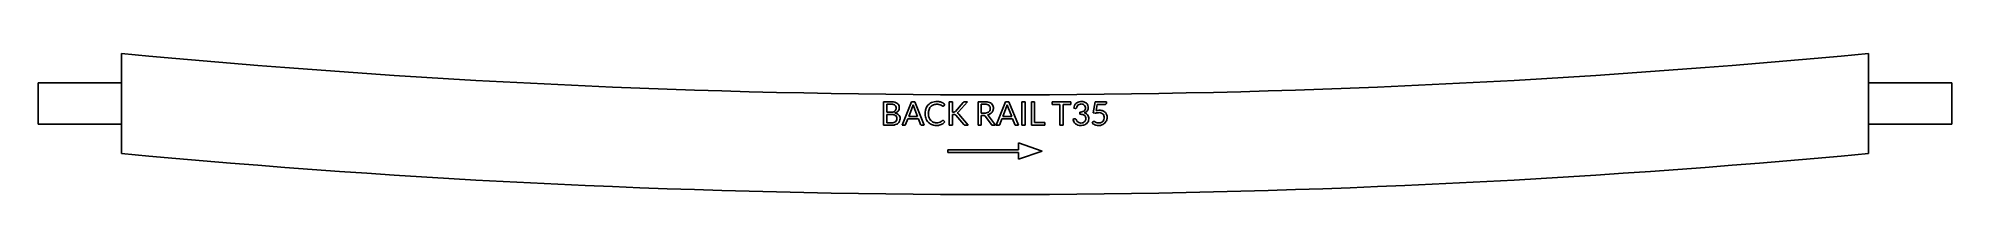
# Model space of a CAD drawing. Header units: millimetres. Extents: x 0 to 460, y 0 to 34.
import ezdxf

# ---------------------------------------------------------------- set-up
doc = ezdxf.new("R2010")
doc.units = ezdxf.units.MM
for name, color, linetype in [('LABEL', 7, 'Continuous'), ('OUTLINE', 7, 'Continuous'), ('POCKET_D7_5', 7, 'Continuous')]:
    doc.layers.add(name, color=color, linetype=linetype)

msp = doc.modelspace()

# ---------------------------------------------------------------- linework, layer by layer
at = {"layer": 'LABEL'}
for p, q in [((203.19, 16.7), (203.19, 22.37)), ((203.19, 22.37), (205, 22.37)), ((205, 21.76), (203.96, 21.76)), ((203.96, 21.76), (203.96, 19.83)), ((203.96, 19.83), (204.97, 19.83)), ((203.96, 19.28), (203.96, 17.31)), ((205.18, 19.28), (203.96, 19.28)), ((207.66, 16.7), (209.93, 22.37)), ((210.15, 21.11), (209.26, 18.81)), ((209.26, 18.81), (211.37, 18.81)), ((209.93, 22.37), (210.71, 22.37)), ((210.31, 21.65), (210.15, 21.11)), ((210.48, 21.11), (210.31, 21.65)), ((211.37, 18.81), (210.48, 21.11)), ((210.71, 22.37), (212.97, 16.7)), ((217.92, 21.71), (217.67, 21.36)), ((219.02, 16.7), (219.02, 22.37)), ((219.02, 22.37), (219.78, 22.37)), ((219.78, 22.37), (219.78, 19.89)), ((219.78, 19.89), (220.07, 19.89)), ((220.13, 19.3), (219.78, 19.3)), ((219.78, 19.3), (219.78, 16.7)), ((220.48, 20.05), (222.36, 22.19)), ((222.53, 16.86), (220.57, 19.11)), ((223.39, 22.37), (221.23, 19.93)), ((221.29, 19.39), (223.54, 16.7)), ((222.74, 22.37), (223.39, 22.37)), ((225.93, 16.7), (225.93, 22.37)), ((225.93, 22.37), (227.53, 22.37)), ((227.53, 21.76), (226.69, 21.76)), ((226.69, 21.76), (226.69, 19.62)), ((226.69, 19.62), (227.5, 19.62)), ((226.69, 19.07), (226.69, 16.7)), ((227.28, 19.07), (226.69, 19.07)), ((229.13, 16.86), (227.66, 18.89)), ((228.47, 18.95), (230.12, 16.7)), ((230.3, 16.7), (232.56, 22.37)), ((232.78, 21.11), (231.89, 18.81)), ((231.89, 18.81), (234.01, 18.81)), ((232.56, 22.37), (233.34, 22.37)), ((232.95, 21.65), (232.78, 21.11)), ((233.12, 21.11), (232.95, 21.65)), ((234.01, 18.81), (233.12, 21.11)), ((233.34, 22.37), (235.61, 16.7)), ((236.47, 16.7), (236.47, 22.37)), ((236.47, 22.37), (237.23, 22.37)), ((237.23, 22.37), (237.23, 16.7)), ((238.75, 16.7), (238.75, 22.37)), ((238.75, 22.37), (239.52, 22.37)), ((239.52, 22.37), (239.52, 17.35)), ((243.77, 21.72), (243.77, 22.37)), ((243.77, 22.37), (248.2, 22.37)), ((245.6, 21.72), (243.77, 21.72)), ((245.6, 16.7), (245.6, 21.72)), ((248.2, 21.72), (246.37, 21.72)), ((246.37, 21.72), (246.37, 16.7)), ((248.2, 22.37), (248.2, 21.72)), ((249.29, 20.77), (248.92, 20.83)), ((250.4, 19.35), (250.4, 19.86)), ((253.63, 19.72), (254.09, 22.37)), ((254.07, 19.59), (253.63, 19.72)), ((254.09, 22.37), (256.78, 22.37)), ((254.58, 21.72), (254.32, 20.23)), ((256.36, 21.72), (254.58, 21.72)), ((256.78, 22.37), (256.78, 22.06)), ((205.2, 16.7), (203.19, 16.7)), ((203.96, 17.31), (205.19, 17.31)), ((208.25, 16.7), (207.66, 16.7)), ((209.05, 18.25), (208.52, 16.88)), ((211.59, 18.25), (209.05, 18.25)), ((212.12, 16.88), (211.59, 18.25)), ((212.97, 16.7), (212.38, 16.7)), ((217.63, 17.82), (217.93, 17.49)), ((219.78, 16.7), (219.02, 16.7)), ((223.54, 16.7), (222.88, 16.7)), ((226.69, 16.7), (225.93, 16.7)), ((230.12, 16.7), (229.44, 16.7)), ((230.89, 16.7), (230.3, 16.7)), ((231.68, 18.25), (231.15, 16.88)), ((234.22, 18.25), (231.68, 18.25)), ((234.75, 16.88), (234.22, 18.25)), ((235.61, 16.7), (235.01, 16.7)), ((237.23, 16.7), (236.47, 16.7)), ((241.97, 16.7), (238.75, 16.7)), ((239.52, 17.35), (241.97, 17.35)), ((241.97, 17.35), (241.97, 16.7)), ((246.37, 16.7), (245.6, 16.7)), ((248.75, 18.12), (249.05, 18.24)), ((249.45, 18.14), (249.48, 18.07)), ((253.33, 17.24), (253.55, 17.54)), ((235.67, 10.81), (218.67, 10.81)), ((218.67, 10.81), (218.67, 10.13)), ((218.67, 10.13), (235.67, 10.13)), ((235.67, 12.45), (235.67, 10.81)), ((241.33, 10.47), (235.67, 12.45)), ((235.67, 8.49), (241.33, 10.47)), ((235.67, 10.13), (235.67, 8.49))]:
    msp.add_line(p, q, dxfattribs=at)
for centre, radius, start, end in [((204.97, 22.25), 2.42, 270, 280.803), ((205, 17.88), 4.49, 81.8417, 90), ((205, 18.44), 3.33, 88.682, 90), ((205.01, 18.85), 2.91, 87.1758, 88.682), ((205.03, 19.3), 2.47, 78.6714, 87.1758), ((205.18, 16.52), 2.77, 83.0214, 90), ((205.2, 21.04), 1.19, 280.803, 302.5646), ((205.31, 20.67), 1.07, 59.1704, 78.6714), ((205.34, 17.84), 1.44, 69.65, 83.0214), ((205.33, 20.21), 2.13, 64.7637, 81.8417), ((205.41, 20.72), 0.809, 302.5646, 330.3633), ((205.51, 18.29), 0.95, 42.5532, 69.65), ((205.48, 20.96), 0.726, 19.4399, 59.1704), ((205.31, 21.64), 2.12, 287.1619, 295.7234), ((205.43, 17.09), 2.58, 65.7699, 78.8305), ((205.31, 20.78), 0.926, 330.3633, 354.7682), ((205.03, 20.8), 1.2, 354.7682, 19.4399), ((205.61, 18.39), 0.815, 11.1713, 42.5532), ((205.55, 21.14), 1.56, 295.7234, 307.3133), ((205.63, 20.84), 1.43, 46.3903, 64.7637), ((205.29, 18.32), 1.15, 342.6274, 11.1713), ((206, 18.33), 1.21, 38.3426, 65.7699), ((205.71, 20.93), 1.3, 307.3133, 330.3711), ((205.85, 21.07), 1.12, 22.9993, 46.3903), ((205.8, 20.88), 1.19, 330.3711, 355.4644), ((205.54, 20.94), 1.46, 8.4877, 22.9993), ((206.08, 18.4), 1.1, 8.059, 38.3426), ((205.37, 20.91), 1.63, 355.4644, 8.4877), ((205.45, 18.31), 1.73, 348.5905, 8.059), ((216.77, 19.51), 3.58, 163.6034, 182.2113), ((216.65, 19.51), 3.46, 182.2113, 203.0097), ((215.87, 19.78), 2.65, 138.6054, 163.6034), ((215.82, 19.83), 2.57, 107.0285, 138.6054), ((216.84, 19.53), 2.87, 160.1982, 180), ((217.03, 19.53), 3.05, 180, 195.8795), ((216.05, 19.26), 2.04, 195.8795, 219.4495), ((215.92, 19.87), 1.89, 130.5154, 160.1982), ((215.89, 19.9), 1.85, 104.4873, 130.5154), ((216.05, 19.07), 3.36, 82.6107, 107.0285), ((216.06, 19.25), 2.51, 85.1944, 104.4873), ((216.1, 19.76), 2.01, 70.0125, 85.1944), ((216.16, 19.94), 2.49, 63.9551, 82.6107), ((216.1, 19.74), 2.03, 55.008, 70.0125), ((216.07, 19.76), 2.69, 46.6555, 63.9551), ((215.65, 19.1), 2.81, 52.6679, 55.008), ((217.57, 21.62), 0.356, 232.6679, 250.9423), ((217.51, 21.44), 0.172, 250.9423, 292.3866), ((217.49, 21.49), 0.222, 292.3866, 325.008), ((220.07, 20.61), 0.728, 270, 285.7447), ((220.13, 17.63), 1.67, 87.241, 90), ((220.17, 18.51), 0.785, 81.3844, 87.241), ((220.16, 20.3), 0.406, 285.7447, 313.5768), ((220.23, 18.92), 0.373, 55.6068, 81.3844), ((220.04, 20.43), 0.577, 313.5768, 316.4685), ((220.02, 18.61), 0.743, 42.5104, 55.6068), ((219.98, 20.49), 0.661, 316.4685, 318.9909), ((220.62, 20.3), 0.69, 295.4633, 312.3068), ((220.75, 19.14), 0.563, 48.3576, 72.1811), ((219.6, 21.42), 2.21, 312.3068, 317.6026), ((219.98, 18.28), 1.71, 40.4261, 48.3576), ((222.85, 21.76), 0.65, 122.1665, 138.6522), ((222.71, 21.98), 0.392, 95.1501, 122.1665), ((222.73, 21.75), 0.617, 92.3432, 95.1501), ((222.74, 21.63), 0.74, 90, 92.3432), ((227.28, 17.97), 1.1, 86.3823, 90), ((227.31, 18.44), 0.631, 80.0738, 86.3823), ((227.36, 18.73), 0.33, 53.7588, 80.0738), ((227.5, 21.95), 2.32, 270, 282.0517), ((227.53, 17.75), 4.62, 82.947, 90), ((227.53, 18.47), 3.3, 88.6084, 90), ((227.27, 18.61), 0.475, 35.3112, 53.7588), ((227.54, 18.86), 2.91, 87.0316, 88.6084), ((227.57, 19.37), 2.4, 76.3811, 87.0316), ((227.72, 20.9), 1.25, 282.0517, 304.296), ((227.8, 19.92), 2.43, 69.5917, 82.947), ((227.88, 20.67), 1.05, 52.4314, 76.3811), ((227.66, 21.62), 2.49, 282.8937, 290.1511), ((227.86, 18.59), 0.703, 45.405, 59.7436), ((227.67, 18.4), 0.971, 34.992, 45.405), ((227.88, 20.66), 0.965, 304.296, 330.9748), ((227.85, 21.1), 1.94, 290.1511, 299.4615), ((228.04, 20.87), 0.802, 17.5435, 52.4314), ((228.06, 20.62), 1.69, 49.8711, 69.5917), ((227.78, 20.72), 1.09, 330.9748, 354.7841), ((227.61, 20.74), 1.25, 354.7841, 17.5435), ((227.99, 20.84), 1.64, 299.4615, 323.7757), ((228.36, 20.98), 1.22, 22.8685, 49.8711), ((228.11, 20.76), 1.49, 323.7757, 350.4069), ((228.04, 20.84), 1.57, 5.3808, 22.8685), ((227.77, 20.81), 1.84, 350.4069, 5.3808), ((251.14, 20.52), 2.24, 154.3098, 171.8699), ((250.55, 20.8), 1.58, 129.6678, 154.3098), ((249.42, 21.7), 0.935, 261.8699, 266.1262), ((249.38, 21.09), 0.331, 266.1262, 278.1301), ((249.4, 20.98), 0.219, 278.1301, 319.1528), ((250.62, 20.71), 1.7, 104.4061, 129.6678), ((249.29, 21.08), 0.363, 319.1528, 344.5778), ((250.92, 20.65), 1.33, 161.3737, 165.3791), ((250.86, 20.67), 1.26, 157.1663, 161.3737), ((250.71, 20.73), 1.1, 128.3798, 157.1663), ((250.7, 20.75), 1.08, 99.0903, 128.3798), ((250.78, 20.11), 2.32, 85.7515, 104.4061), ((250.36, 22.81), 2.94, 270.6296, 280.2528), ((250.4, 14.83), 4.52, 86.3436, 90), ((250.75, 20.43), 1.4, 82.7065, 99.0903), ((250.53, 16.9), 2.44, 79.5871, 86.3436), ((250.66, 21.17), 1.28, 280.2528, 302.1836), ((250.79, 20.79), 1.04, 60.7945, 82.7065), ((250.8, 20.47), 1.96, 63.2163, 85.7515), ((250.63, 17.46), 1.87, 69.557, 79.5871), ((250.97, 18.36), 0.914, 49.1665, 69.557), ((250.91, 20.98), 0.812, 18.9899, 60.7945), ((250.91, 20.78), 0.818, 302.1836, 326.6765), ((250.89, 21.53), 1.93, 286.607, 293.2356), ((250.94, 17.78), 1.97, 57.5777, 75.196), ((251.09, 18.5), 0.732, 17.2112, 49.1665), ((250.86, 20.81), 0.871, 326.6765, 349.7199), ((251.03, 21.21), 1.58, 293.2356, 301.3287), ((250.55, 20.86), 1.19, 349.7199, 18.9899), ((251.09, 21.03), 1.33, 30.5102, 63.2163), ((250.46, 18.31), 1.39, 360, 17.2112), ((251.24, 20.86), 1.17, 301.3287, 324.5825), ((251.37, 18.45), 1.17, 28.3487, 57.5777), ((251.21, 20.88), 1.21, 324.5825, 347.0603), ((251.05, 21.01), 1.38, 6.948, 30.5102), ((250.79, 20.98), 1.64, 347.0603, 6.948), ((251.24, 18.38), 1.31, 4.8806, 28.3487), ((250.7, 18.34), 1.85, 348.1032, 4.8806), ((255.08, 16.48), 3.27, 101.6, 107.8787), ((255.3, 15.67), 4.67, 94.4404, 102.0948), ((255.01, 16.81), 2.93, 94.5943, 101.6), ((254.97, 17.33), 2.41, 81.1411, 94.5943), ((255.13, 17.77), 2.56, 80.5142, 94.4404), ((255.16, 18.6), 1.12, 52.7447, 81.1411), ((255.25, 18.48), 1.83, 56.3975, 80.5142), ((255.3, 18.77), 0.905, 24.3588, 52.7447), ((254.94, 18.61), 1.3, 4.3729, 24.3588), ((254.51, 18.58), 1.73, 344.6228, 4.3729), ((255.46, 18.79), 1.46, 26.4095, 56.3975), ((256.36, 22.66), 0.944, 270, 275.9214), ((256.4, 22.23), 0.512, 275.9214, 286.8289), ((256.47, 22.03), 0.299, 286.8289, 326.5988), ((256.42, 22.06), 0.36, 326.5988, 360), ((255.23, 18.68), 1.71, 6.6158, 26.4095), ((254.63, 18.61), 2.32, 351.9268, 6.6158), ((205.19, 19.63), 2.32, 270, 281.3272), ((205.2, 20.01), 3.31, 270, 280.637), ((205.43, 18.43), 1.1, 281.3272, 304.992), ((205.43, 18.76), 2.03, 280.637, 297.8556), ((205.57, 18.23), 0.856, 304.992, 342.6274), ((205.66, 18.33), 1.55, 297.8556, 322.2407), ((205.75, 18.25), 1.43, 322.2407, 348.5905), ((208.25, 16.98), 0.274, 270, 305.2885), ((208.25, 16.99), 0.29, 305.2885, 338.7495), ((212.39, 16.99), 0.297, 201.8014, 234.4821), ((212.38, 16.97), 0.272, 234.4821, 270), ((215.73, 19.12), 2.46, 203.0097, 231.9999), ((215.73, 19.12), 2.46, 231.9999, 258.5386), ((215.83, 19.07), 1.75, 219.4495, 246.5298), ((215.94, 19.33), 2.03, 246.5298, 270), ((215.92, 20.08), 3.44, 258.5386, 277.7196), ((215.94, 20.39), 3.09, 270, 281.19), ((216.04, 19.22), 2.57, 277.7196, 297.6422), ((216.23, 18.89), 1.56, 281.19, 303.1579), ((215.88, 19.44), 2.21, 303.1579, 308.0497), ((215.47, 19.95), 2.87, 308.0497, 311.8202), ((216.13, 19.04), 2.37, 297.6422, 319.2142), ((217.54, 17.64), 0.234, 101.7288, 131.4237), ((217.52, 17.73), 0.143, 54.6599, 101.7288), ((217.49, 17.69), 0.19, 49.4106, 54.6599), ((217.47, 17.66), 0.226, 45, 49.4106), ((223.78, 17.98), 1.68, 221.6335, 223.2118), ((223.64, 17.84), 1.48, 223.2118, 225), ((222.8, 17), 0.289, 225, 255.3202), ((222.88, 17.31), 0.607, 255.3202, 270), ((229.4, 17.03), 0.322, 211.373, 243.654), ((229.44, 17.1), 0.398, 243.654, 270), ((230.89, 16.98), 0.274, 270, 305.2885), ((230.88, 16.99), 0.29, 305.2885, 338.7495), ((235.03, 16.99), 0.297, 201.8014, 234.4821), ((235.01, 16.97), 0.272, 234.4821, 270), ((252.76, 19.37), 4.2, 197.354, 203.7497), ((250.65, 18.45), 1.9, 203.7497, 217.8247), ((249.21, 17.86), 0.413, 80.5288, 113.1986), ((250.36, 18.21), 1.53, 217.8247, 241.9062), ((249.24, 18.05), 0.225, 23.9625, 80.5288), ((252.62, 19.58), 3.48, 205.7693, 211.8152), ((250.52, 18.52), 1.87, 241.9062, 261.6849), ((250.52, 18.29), 1.02, 211.8152, 232.2684), ((250.59, 18.37), 1.12, 232.2684, 259.955), ((250.66, 19.46), 2.82, 261.6849, 273.5521), ((250.66, 18.76), 1.53, 259.955, 280.5539), ((250.69, 18.82), 2.18, 273.5521, 288.8315), ((250.72, 18.41), 1.16, 280.5539, 317.7468), ((250.81, 18.48), 1.82, 288.8315, 315.8935), ((250.83, 18.31), 1.01, 317.7468, 360), ((251.03, 18.27), 1.52, 315.8935, 348.1032), ((254.78, 18.82), 2.15, 227.7263, 241.1989), ((253.74, 17.4), 0.233, 107.7256, 145.3048), ((253.74, 17.4), 0.238, 70.796, 107.7256), ((254.95, 19.14), 2.5, 241.1989, 252.7669), ((253.69, 17.24), 0.403, 63.3286, 70.796), ((253.58, 17.02), 0.652, 58.707, 63.3286), ((255.58, 20.32), 3.21, 238.707, 247.4446), ((254.93, 19.07), 2.43, 252.7669, 270.8016), ((254.91, 18.71), 1.46, 247.4446, 266.4451), ((254.93, 18.93), 1.69, 266.4451, 286.3396), ((254.93, 18.87), 2.23, 270.8016, 290.4223), ((255.09, 18.37), 1.1, 286.3396, 316.3169), ((255.05, 18.56), 1.9, 290.4223, 321.126), ((255.02, 18.44), 1.2, 316.3169, 344.6228), ((255.05, 18.55), 1.89, 321.126, 351.9268)]:
    msp.add_arc(centre, radius, start, end, dxfattribs=at)
at = {"layer": 'OUTLINE'}
for p, q in [((20, 34), (20, 26.95)), ((440, 26.95), (440, 34)), ((20, 26.95), (0, 26.95)), ((0, 26.95), (0, 16.95)), ((460, 26.95), (440, 26.95)), ((460, 16.95), (460, 26.95)), ((0, 16.95), (20, 16.95)), ((20, 16.95), (20, 9.89)), ((440, 9.89), (440, 16.95)), ((440, 16.95), (460, 16.95))]:
    msp.add_line(p, q, dxfattribs=at)
for radius, start, end in [(2210, 264.54738, 275.45262), (2234, 264.60613, 275.39387)]:
    msp.add_arc((230, 2234), radius, start, end, dxfattribs=at)
at = {"layer": 'POCKET_D7_5'}
for p, q in [((20, 26.95), (0, 26.95)), ((0, 26.95), (0, 16.95)), ((20, 16.95), (20, 26.95)), ((460, 26.95), (440, 26.95)), ((440, 26.95), (440, 16.95)), ((460, 16.95), (460, 26.95)), ((0, 16.95), (20, 16.95)), ((440, 16.95), (460, 16.95))]:
    msp.add_line(p, q, dxfattribs=at)

doc.saveas('drawing.dxf')
